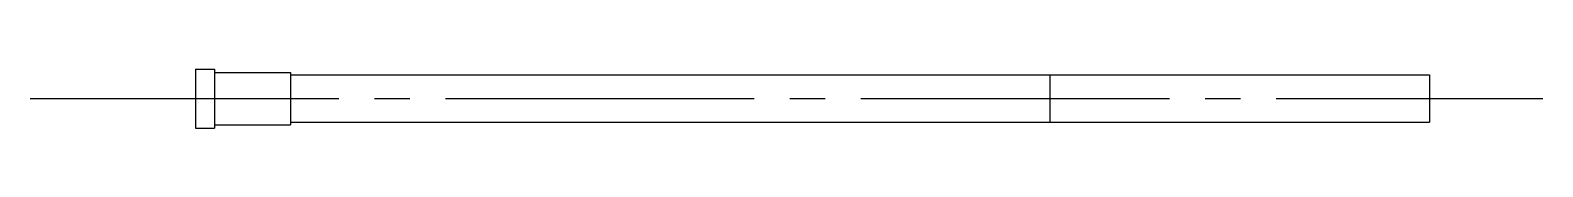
# Model space of a CAD drawing. Extents: x 2.1 to 39.5, y 2 to 18.5.
# Drawn here: x 23.56 to 39.49, y 17.91 to 18.53 of the extents above; entities outside this region: 2.
import ezdxf

# ---------------------------------------------------------------- set-up
doc = ezdxf.new("R2010")
doc.units = 0
doc.header["$LTSCALE"] = 0.25
doc.linetypes.add('CENTER', pattern=[17.5, 13, -1.5, 1.5, -1.5])
doc.layers.get('0').update_dxf_attribs({"linetype": 'CONTINUOUS'})
doc.layers.add('CENTER', color=1, linetype='CENTER')

msp = doc.modelspace()

# ---------------------------------------------------------------- linework, layer by layer
for p, q in [((25.299, 18.526), (25.299, 17.906)), ((25.299, 18.526), (25.499, 18.526)), ((25.349, 18.526), (25.349, 18.526)), ((25.399, 18.526), (25.399, 18.526)), ((25.499, 18.526), (25.499, 17.906)), ((25.499, 18.491), (26.299, 18.491)), ((26.299, 18.491), (26.299, 17.941)), ((26.299, 18.466), (38.299, 18.466)), ((34.299, 18.466), (34.299, 17.966)), ((38.299, 18.466), (38.299, 17.966)), ((25.299, 17.906), (25.499, 17.906)), ((25.499, 17.941), (26.299, 17.941)), ((26.299, 17.966), (38.299, 17.966))]:
    msp.add_line(p, q)
at = {"layer": 'CENTER', "color": 1, "linetype": 'CENTER'}
msp.add_line((23.559, 18.216), (39.492, 18.216), dxfattribs=at)

# ---------------------------------------------------------------- texts
for p in [(2, 5), (2, 2)]:
    msp.add_text('NR38', height=0.8).set_placement(p)

doc.saveas('drawing.dxf')
